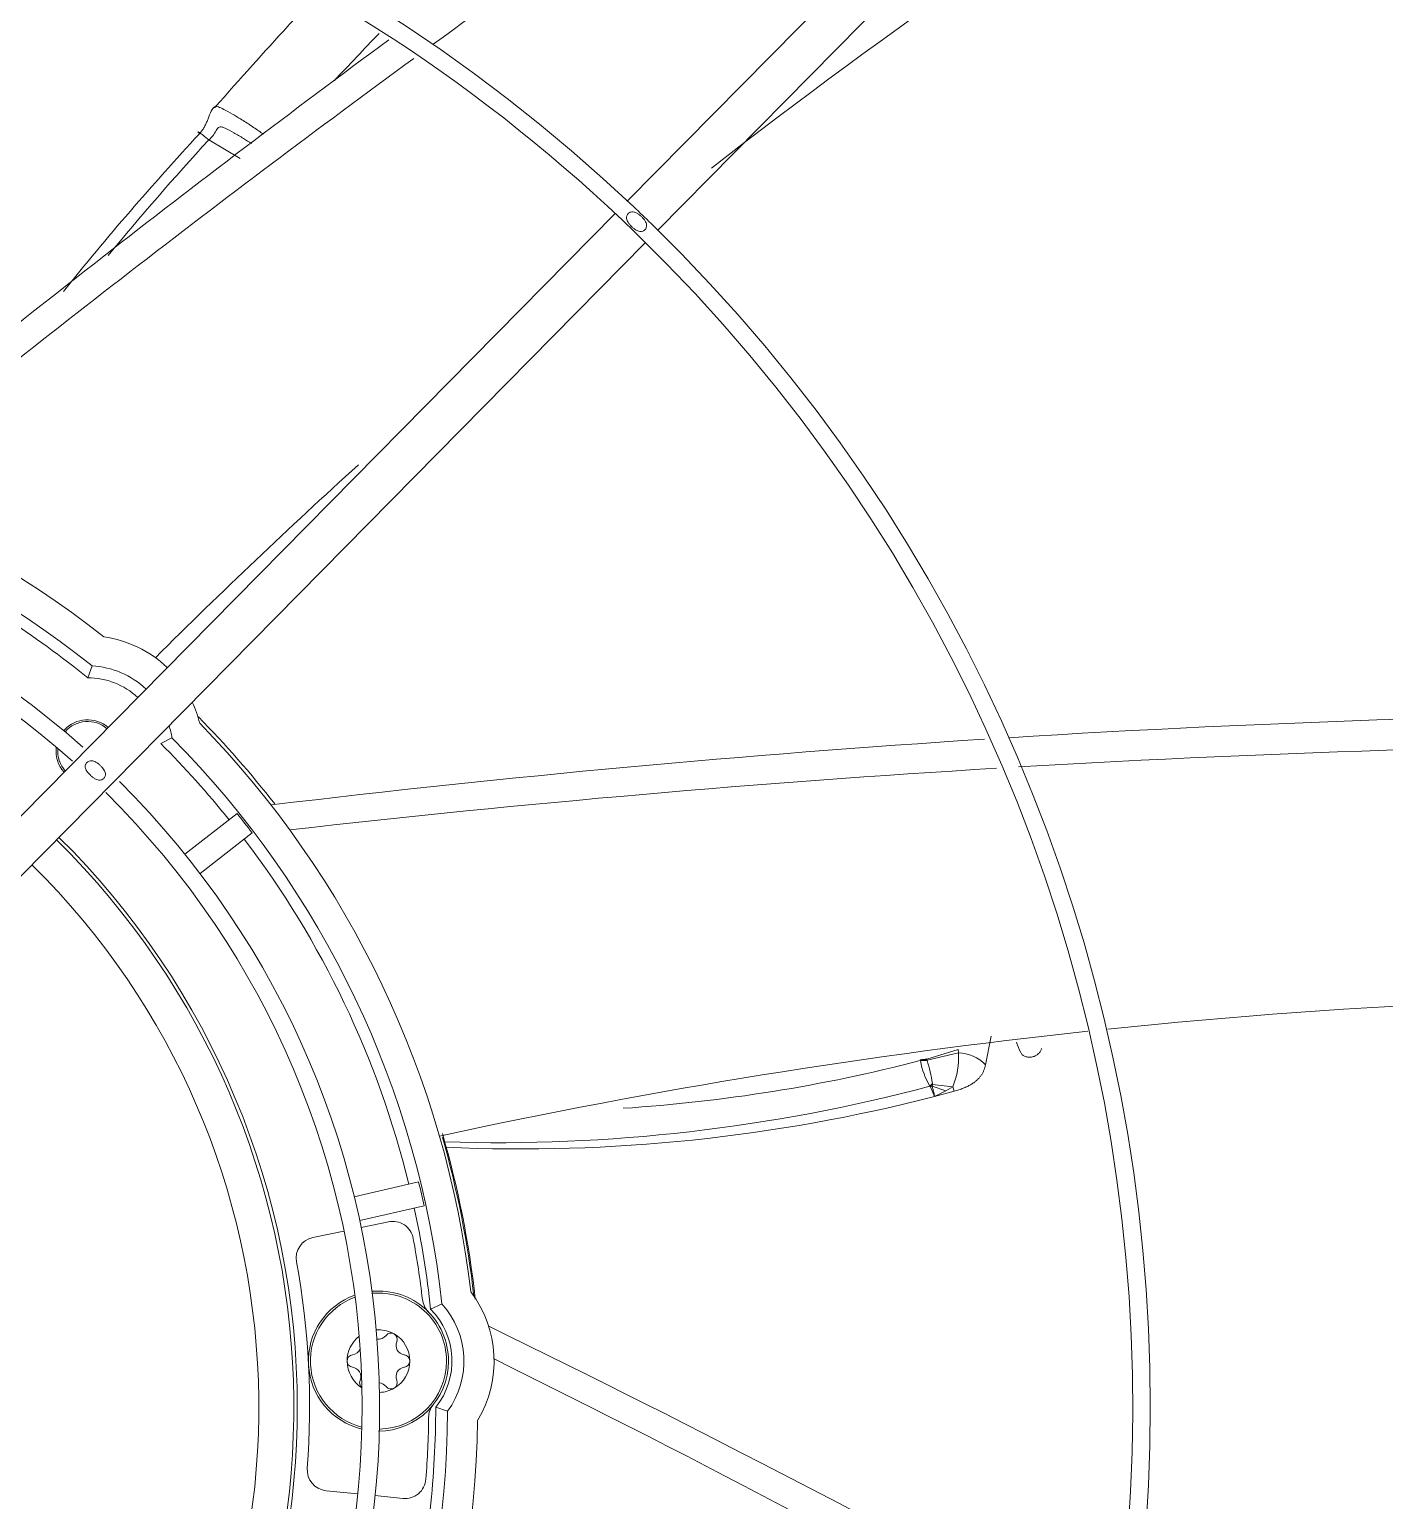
# Model space of a CAD drawing. Header units: millimetres. Extents: x 113490 to 142599, y -20467 to 115.
# Drawn here: x 130181.2 to 130374.7, y -10302.3 to -10092.3 of the extents above; entities that cross this region are included whole.
import ezdxf

# ---------------------------------------------------------------- set-up
doc = ezdxf.new("R2010")
doc.units = ezdxf.units.MM
doc.layers.add('DV3_0', color=7, linetype='Continuous')

msp = doc.modelspace()

# ---------------------------------------------------------------- linework, layer by layer
at = {"layer": 'DV3_0', "color": 7, "linetype": 'Continuous', "lineweight": 15}
for p, q in [((130419.36, -9961.9), (130266.62, -10116.79)), ((130270.94, -10120.95), (130423.66, -9966.08)), ((130206.85, -10108.08), (130211.33, -10110.72)), ((130264.86, -10118.57), (130114.36, -10271.19)), ((130119.28, -10274.75), (130269.19, -10122.73)), ((130189.57, -10184.85), (130190.19, -10183.17)), ((130199.99, -10194.24), (130201.6, -10193.44)), ((130210.88, -10204.23), (130203.44, -10210.05)), ((130213.03, -10206.99), (130205.6, -10212.8)), ((130317.72, -10240.09), (130318.54, -10236.04)), ((130308.42, -10239.5), (130308.4, -10239.42)), ((130309.38, -10239.46), (130309.33, -10239.31)), ((130313.85, -10238.41), (130309.38, -10239.46)), ((130309.39, -10239.5), (130309.38, -10239.46)), ((130309.79, -10243.18), (130310.15, -10242.76)), ((130309.83, -10243.21), (130310.16, -10242.9)), ((130309.88, -10243.26), (130309.83, -10243.21)), ((130309.88, -10243.26), (130310.12, -10243.17)), ((130310.16, -10242.9), (130310.15, -10242.76)), ((130313.04, -10243.26), (130310.16, -10242.9)), ((130313.24, -10243.88), (130310.46, -10244.62)), ((130236.8, -10256.82), (130227.6, -10258.94)), ((130237.59, -10260.23), (130228.39, -10262.35)), ((130228.6, -10263.33), (130232.48, -10262.52)), ((130221.71, -10264.76), (130226.15, -10263.84)), ((130238.5, -10274.99), (130240.14, -10274.23)), ((130239.24, -10288.99), (130240.94, -10289.57)), ((130228.12, -10301.36), (130223.6, -10300.91)), ((130234.55, -10302.01), (130230.6, -10301.61))]:
    msp.add_line(p, q, dxfattribs=at)
at = {"layer": 'DV3_0', "color": 7, "linetype": 'Continuous', "lineweight": 20}
for p, q in [((130309.33, -10239.31), (130313.82, -10237.9)), ((130313.82, -10237.9), (130313.85, -10238.41)), ((130308.42, -10239.52), (130308.42, -10239.5)), ((130309.83, -10243.21), (130309.79, -10243.18)), ((130310.46, -10244.62), (130309.88, -10243.26)), ((130310.12, -10243.17), (130312.07, -10243.84)), ((130312.07, -10243.84), (130310.46, -10244.62)), ((130313.04, -10243.26), (130312.07, -10243.84)), ((130313.24, -10243.88), (130313.04, -10243.26))]:
    msp.add_line(p, q, dxfattribs=at)
at = {"layer": 'DV3_0', "color": 7, "linetype": 'Continuous', "lineweight": 15}
for centre, radius, start, end in [((130105.24, -10288.99), 551.5, 15.4775, 74.5225), ((131370.63, -11647.12), 1921.39, 122.74609, 126.08801), ((130105.24, -10288.99), 343.5, 315.6512, 45.622), ((130105.24, -10288.99), 346, 316.5062, 45.3204), ((130105.24, -10288.99), 236, 46.5586, 135.2674), ((130105.24, -10288.99), 233.5, 46.5418, 90), ((130814.25, -10800.46), 872.22, 121.56134, 127.88902), ((131324.82, -11575.64), 1840.9, 126.39449, 129.58672), ((131370.63, -11647.12), 1921.39, 126.18988, 129.21483), ((130507.32, -10386.86), 411.46, 137.1813, 141.3215), ((130517.1, -10392.88), 421.15, 137.4489, 140.4249), ((130105.24, -10288.99), 236, 45.7307, 46.5586), ((130105.24, -10288.99), 233.5, 45.8392, 46.5418), ((130105.24, -10288.99), 236, 45.7088, 45.7307), ((130105.24, -10288.99), 236, 317.0271, 45.7088), ((130105.24, -10288.99), 233.5, 316.4663, 45.8392), ((130105.24, -10288.99), 140, 51.7677, 89.2323), ((130105.24, -10288.99), 135.7, 51.2429, 89.7571), ((130814.25, -10800.46), 872.22, 132.21456, 134.84001), ((130105.24, -10288.99), 126, 48.3991, 135.1791), ((130105.24, -10288.99), 123.5, 48.3006, 90), ((130105.24, -10288.99), 134, 50.9991, 57.2517), ((130189.55, -10195.35), 16.5, 46.3964, 81.8862), ((130189.55, -10195.35), 12.2, 46.7471, 86.9852), ((130189.55, -10195.35), 10.5, 46.9653, 89.8902), ((130189.55, -10195.35), 16.5, 14.1138, 25.142), ((130435.61, -12030.74), 1840.9, 90.07296, 93.56963), ((130189.55, -10195.35), 4.5, 49.0529, 138), ((130189.55, -10195.35), 4.25, 49.2681, 138.9663), ((130189.55, -10195.35), 12.2, 9.0148, 17.4816), ((130105.24, -10288.99), 140.5, 37.8001, 44.5323), ((130105.24, -10288.99), 140, 6.7677, 44.2323), ((130105.24, -10288.99), 135.7, 6.2429, 44.7571), ((130435.61, -12030.74), 1840.9, 93.67624, 96.85972), ((130189.55, -10195.35), 4.5, 172.604, 221.7492), ((130189.55, -10195.35), 4.25, 174.8173, 221.5341), ((130105.24, -10288.99), 134, 38.7483, 45.0009), ((130435.5, -12115.65), 1921.39, 90.02851, 93.37418), ((130435.5, -12115.65), 1921.39, 93.4677, 96.48783), ((130105.24, -10288.99), 126, 318.4756, 45.1616), ((130105.24, -10288.99), 123.5, 317.6348, 45.2819), ((130105.24, -10288.99), 113.75, 318.4247, 45.4011), ((130105.24, -10288.99), 114.25, 0, 45.4011), ((130105.24, -10288.99), 134, 13.7483, 37.2517), ((130425.17, -11102.61), 872.25, 88.82742, 95.92318), ((130425.17, -11102.61), 872.25, 96.10944, 102.2715), ((130327.21, -10235.69), 5.19, 193.4825, 210.9685), ((130250.98, -10016.98), 229.83, 273.7436, 284.4718), ((130309.02, -10242.43), 3, 83.1052, 101.6036), ((130308.97, -10242.43), 2.96, 81.7265, 100.6224), ((130319.33, -10237.54), 11.08, 190.2785, 210.594), ((130279.61, -10248.16), 31.02, 10.0291, 16.2291), ((130313.73, -10243.98), 5.57, 44.234, 88.773), ((130248.03, -10010.5), 240.73, 268.2172, 284.865), ((130309.7, -10242.97), 0.473, 334.4881, 7.6188), ((130251.47, -10016.41), 235.71, 267.3918, 284.4925), ((130105.24, -10288.99), 140.5, 6.3104, 16.1431), ((130105.24, -10288.99), 134, 5.9991, 12.2517), ((130233.09, -10265.46), 3, 10.4277, 101.75), ((130222.32, -10267.7), 3, 101.75, 190.3054), ((130105.24, -10288.99), 133, 6.6363, 10.4277), ((130105.24, -10288.99), 116, 355.6946, 10.3054), ((130231.07, -10282.4), 10, 109.6905, 256.3095), ((130231.07, -10282.4), 10, 0, 95.2742), ((130240.33, -10273.27), 3, 186.6363, 224.568), ((130231.07, -10282.4), 16.5, 329.1138, 36.8862), ((130231.07, -10282.4), 10.5, 321.1098, 44.8902), ((130231.07, -10282.4), 12.2, 324.0148, 41.9852), ((130231.07, -10282.4), 4.48, 90, 94.0175), ((130231.07, -10282.4), 4.47, 60, 90), ((129441.29, -11933.2), 1841.3, 60.95292, 64.05747), ((130231.07, -10282.4), 4.48, 127.8113, 180), ((130231.07, -10277.92), 1.36, 261.428, 322.4776), ((130232.86, -10279.3), 0.895, 60, 142.4776), ((130231.07, -10282.4), 4.48, 0, 60), ((130232.86, -10279.3), 0.895, 337.5224, 60), ((130234.94, -10280.16), 1.36, 157.5224, 262.4776), ((130227.49, -10282.4), 0.895, 97.5224, 180), ((130227.19, -10280.16), 1.36, 277.5224, 338.4565), ((130234.65, -10282.4), 0.895, 0, 82.4776), ((129395.55, -12004.18), 1921.33, 60.74083, 63.6758), ((130231.07, -10282.4), 4.48, 180, 238.1887), ((130227.49, -10282.4), 0.895, 180, 262.4776), ((130227.19, -10284.63), 1.36, 337.5224, 82.4776), ((130231.07, -10282.4), 10, 270, 0), ((130231.07, -10282.4), 4.48, 300, 0), ((130234.94, -10284.63), 1.36, 97.5224, 202.4776), ((130234.65, -10282.4), 0.895, 277.5224, 0), ((130229.28, -10285.5), 0.895, 157.5224, 230.5125), ((130231.07, -10286.87), 1.36, 37.5224, 84.745), ((130231.07, -10282.4), 4.48, 271.9825, 300), ((130232.86, -10285.5), 0.895, 217.5224, 300), ((130232.86, -10285.5), 0.895, 300, 22.4776), ((130105.24, -10288.99), 114.25, 318.4114, 0), ((130105.24, -10288.99), 135.7, 321.2429, 359.7571), ((130105.24, -10288.99), 133, 355.5723, 359.3637), ((130241.23, -10290.5), 3, 141.432, 179.3637), ((130105.24, -10288.99), 134, 353.7483, 0.0009), ((130105.24, -10288.99), 140, 321.7677, 359.2323), ((130223.9, -10297.92), 3, 175.6946, 264.25), ((130234.85, -10299.03), 3, 264.25, 355.5723)]:
    msp.add_arc(centre, radius, start, end, dxfattribs=at)
at = {"layer": 'DV3_0', "color": 7, "linetype": 'Continuous', "lineweight": 20}
for centre, radius, start, end in [((130105.24, -10288.99), 108.75, 318.5638, 45.4011), ((130309.19, -10242.2), 2.89, 87.0676, 105.6955), ((130303.28, -10239.14), 10.59, 337.0766, 3.9275), ((130275.14, -10252.08), 36.1, 11.929, 14.2834), ((130105.24, -10288.99), 140.35, 6.5068, 15.9471), ((130231.07, -10282.4), 9.71, 110.0694, 255.9306), ((130231.07, -10282.4), 9.71, 0, 95.2074), ((130231.07, -10282.4), 9.71, 270.7926, 0)]:
    msp.add_arc(centre, radius, start, end, dxfattribs=at)
at = {"layer": 'DV3_0', "color": 7, "linetype": 'Continuous', "lineweight": 15}
for centre, major_axis in [((130208.76, -10208.11), (13.43, -17.19)), ((130233.24, -10259.44), (4.91, -21.26))]:
    msp.add_ellipse(centre, major_axis=major_axis, ratio=0.186545, start_param=1.490488, end_param=1.651105, dxfattribs=at)
for points, knots in [([(130222.32, -10087.38), (130220.9, -10088.88), (130215.98, -10094.11), (130211.49, -10099.19), (130207.69, -10103.49)], [0.8765408, 0.8765408, 0.8765408, 0.8765408, 0.9116272, 1, 1, 1, 1]), ([(130205.52, -10107.2), (130205.64, -10107.05), (130205.88, -10106.77), (130206.18, -10106.3), (130206.44, -10105.8), (130206.66, -10105.29), (130206.96, -10104.53), (130207.31, -10103.65), (130207.71, -10103.24), (130208.25, -10103.36), (130209.05, -10103.73), (130210.14, -10104.34), (130211.46, -10105.13), (130212.85, -10106.02), (130213.96, -10106.77), (130214.55, -10107.19), (130214.65, -10107.26)], [0, 0, 0, 0, 0.0308823, 0.0618034, 0.0937273, 0.1276085, 0.1643607, 0.2562228, 0.3477186, 0.4000812, 0.475582, 0.5732089, 0.6560123, 0.760322, 0.8589949, 0.8797353, 0.8797353, 0.8797353, 0.8797353]), ([(130205.52, -10107.2), (130205.24, -10106.91), (130205.24, -10106.85), (130205.78, -10107.2), (130206.31, -10107.62), (130206.85, -10108.08)], [0, 0, 0, 0, 0.5, 0.5, 1, 1, 1, 1]), ([(130206.85, -10108.08), (130207.45, -10107.62), (130207.74, -10106.97), (130208.15, -10106.37), (130208.29, -10106.24), (130208.56, -10106.2), (130208.64, -10106.21), (130208.86, -10106.27), (130209.01, -10106.33), (130209.53, -10106.56), (130209.97, -10106.8), (130210.86, -10107.3), (130211.34, -10107.58), (130212.2, -10108.11), (130212.58, -10108.35), (130212.97, -10108.6)], [0, 0, 0, 0, 0.25, 0.25, 0.375, 0.375, 0.4375, 0.4375, 0.5, 0.5, 0.625, 0.625, 0.75, 0.75, 0.850587, 0.850587, 0.850587, 0.850587]), ([(130266.72, -10118.6), (130266.76, -10118.56), (130266.85, -10118.48), (130267.09, -10118.36), (130267.49, -10118.32), (130267.93, -10118.5), (130268.32, -10118.77), (130268.63, -10119.04), (130268.91, -10119.34), (130269.18, -10119.71), (130269.37, -10120.13), (130269.34, -10120.53), (130269.23, -10120.76), (130269.15, -10120.85), (130269.11, -10120.9)], [0, 0, 0, 0, 0.040529, 0.082096, 0.181604, 0.321297, 0.409637, 0.504692, 0.598943, 0.685714, 0.821727, 0.918717, 0.959765, 1, 1, 1, 1]), ([(130269.11, -10120.9), (130269.06, -10120.94), (130268.97, -10121.02), (130268.73, -10121.14), (130268.33, -10121.17), (130267.9, -10120.99), (130267.51, -10120.73), (130267.2, -10120.45), (130266.92, -10120.15), (130266.64, -10119.78), (130266.46, -10119.36), (130266.49, -10118.97), (130266.6, -10118.74), (130266.68, -10118.65), (130266.72, -10118.6)], [0, 0, 0, 0, 0.040488, 0.081902, 0.180627, 0.320355, 0.409206, 0.504808, 0.600124, 0.687341, 0.822717, 0.918807, 0.959755, 1, 1, 1, 1]), ([(130191.87, -10199.23), (130191.82, -10199.27), (130191.73, -10199.35), (130191.49, -10199.46), (130191.09, -10199.5), (130190.65, -10199.32), (130190.26, -10199.05), (130189.85, -10198.7), (130189.44, -10198.24), (130189.2, -10197.71), (130189.22, -10197.32), (130189.33, -10197.09), (130189.41, -10197), (130189.45, -10196.95)], [0, 0, 0, 0, 0.040646, 0.082274, 0.181944, 0.323646, 0.41357, 0.509807, 0.690903, 0.824258, 0.919018, 0.959797, 1, 1, 1, 1]), ([(130189.45, -10196.95), (130189.5, -10196.91), (130189.59, -10196.83), (130189.83, -10196.71), (130190.24, -10196.67), (130190.68, -10196.85), (130191.08, -10197.11), (130191.39, -10197.38), (130191.67, -10197.68), (130191.94, -10198.05), (130192.13, -10198.46), (130192.1, -10198.85), (130191.99, -10199.09), (130191.91, -10199.18), (130191.87, -10199.23)], [0, 0, 0, 0, 0.040717, 0.082601, 0.183674, 0.325225, 0.413967, 0.5088, 0.602375, 0.688214, 0.822702, 0.918959, 0.959862, 1, 1, 1, 1]), ([(130322.76, -10238.37), (130322.81, -10238.49), (130322.98, -10238.71), (130323.37, -10238.95), (130323.87, -10239.05), (130324.41, -10239), (130324.92, -10238.81), (130325.31, -10238.52), (130325.58, -10238.18), (130325.68, -10237.92), (130325.7, -10237.79)], [0, 0, 0, 0, 0.124936, 0.249948, 0.37496, 0.499972, 0.624984, 0.749995, 0.875007, 1, 1, 1, 1]), ([(130313.24, -10243.88), (130313.36, -10243.85), (130313.59, -10243.79), (130313.93, -10243.68), (130314.25, -10243.57), (130314.55, -10243.46), (130314.83, -10243.34), (130315.1, -10243.21), (130315.36, -10243.09), (130315.59, -10242.96), (130315.82, -10242.82), (130316.03, -10242.68), (130316.22, -10242.53), (130316.4, -10242.38), (130316.62, -10242.19), (130316.87, -10241.93), (130317.12, -10241.6), (130317.33, -10241.25), (130317.5, -10240.88), (130317.63, -10240.5), (130317.69, -10240.23), (130317.72, -10240.09)], [0, 0, 0, 0, 0.056641, 0.110783, 0.162557, 0.212098, 0.259543, 0.305035, 0.348719, 0.390746, 0.431269, 0.470446, 0.508434, 0.545395, 0.581486, 0.649318, 0.716602, 0.784371, 0.853612, 0.925225, 1, 1, 1, 1])]:
    msp.add_open_spline(points, degree=3, knots=knots, dxfattribs=at)
msp.add_open_spline([(130224.73, -10099.66), (130226.87, -10097.38), (130229.01, -10095.12), (130231.15, -10092.87)], degree=3, dxfattribs=at)

doc.saveas('drawing.dxf')
